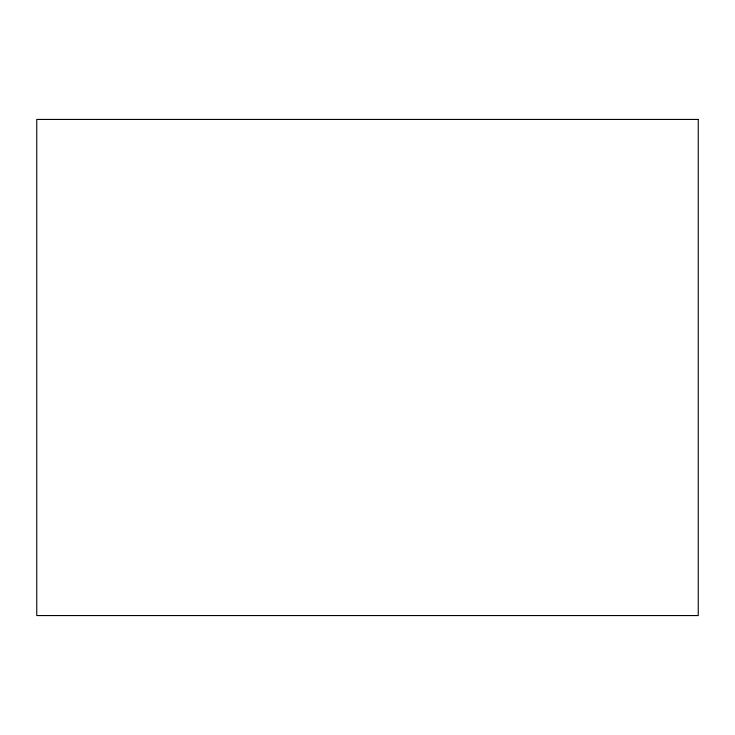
<?xml version="1.0" encoding="UTF-8"?>
<svg xmlns="http://www.w3.org/2000/svg" width="735" height="735" viewBox="0 0 735 735"><rect width="100%" height="100%" fill="white"/><g stroke="black" fill="none" stroke-linecap="round" stroke-linejoin="round"><path stroke-width="1.1" d="M698.25 119.438L36.75 119.438L36.75 615.562L698.25 615.562L698.25 119.438"/></g></svg>
